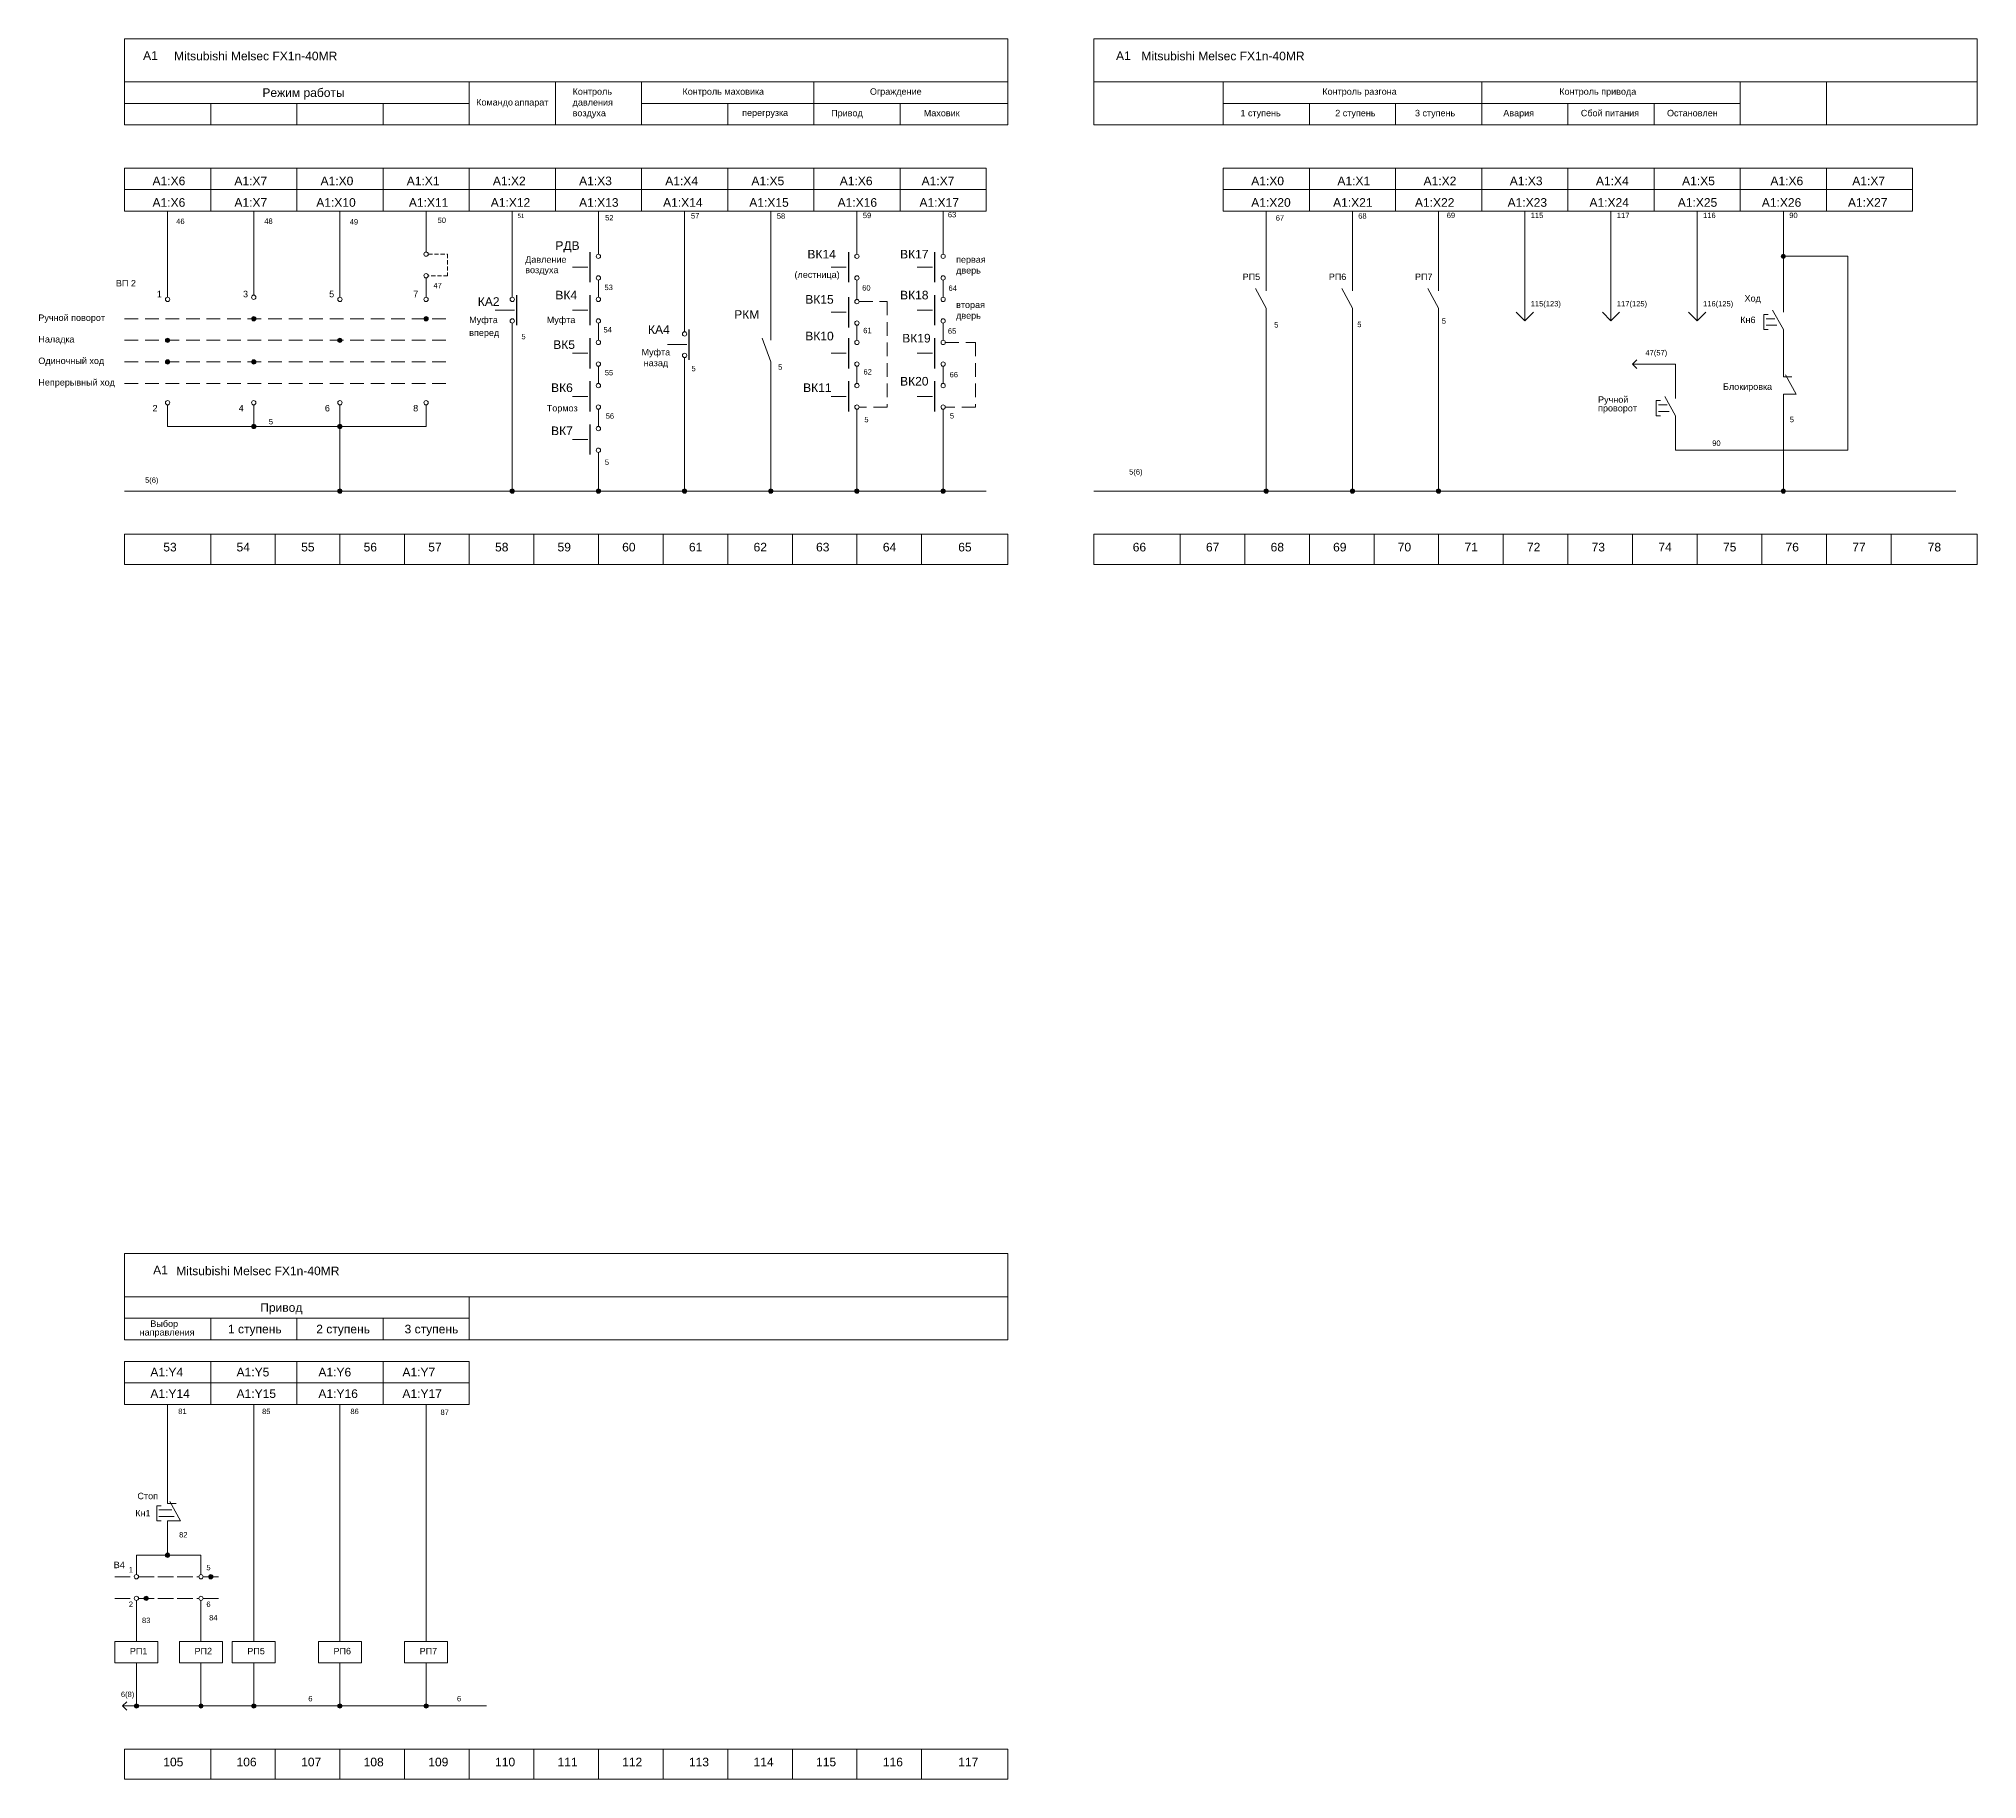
# Model space of a CAD drawing. Header units: millimetres. Extents: x 2474 to 8476, y -100 to 2402.
# Drawn here: x 3505.1 to 3955, y 646.5 to 1050.5 of the extents above; entities that cross this region are included whole.
import ezdxf

# ---------------------------------------------------------------- set-up
doc = ezdxf.new("R2010")
doc.units = ezdxf.units.MM
doc.linetypes.add('ACAD_ISO02W100', pattern=[15, 12, -3])
doc.linetypes.add('HIDDEN2', pattern=[4.7625, 3.175, -1.5875])
doc.layers.get('0').update_dxf_attribs({"lineweight": 20})
doc.styles.get("Standard").update_dxf_attribs({"font": 'arial.ttf'})

msp = doc.modelspace()

# ---------------------------------------------------------------- hatches: boundary and pattern name
h = msp.add_hatch(color=256)
h.dxf.hatch_style = 1
h.paths.add_polyline_path([(3910.5, 1000, 1), (3909.5, 1000, 1)])
h = msp.add_hatch(color=256)
h.dxf.hatch_style = 1
h.paths.add_polyline_path([(3555.5, 985.5, 1), (3554.5, 985.5, 1)])
h = msp.add_hatch(color=256)
h.dxf.hatch_style = 1
h.paths.add_polyline_path([(3595.5, 985.5, 1), (3594.5, 985.5, 1)])
h = msp.add_hatch(color=256)
h.dxf.hatch_style = 1
h.paths.add_polyline_path([(3535.5, 980.5, 1), (3534.5, 980.5, 1)])
h = msp.add_hatch(color=256)
h.dxf.hatch_style = 1
h.paths.add_polyline_path([(3575.5, 980.5, 1), (3574.5, 980.5, 1)])
h = msp.add_hatch(color=256)
h.dxf.hatch_style = 1
h.paths.add_polyline_path([(3535.5, 975.5, 1), (3534.5, 975.5, 1)])
h = msp.add_hatch(color=256)
h.dxf.hatch_style = 1
h.paths.add_polyline_path([(3555.5, 975.5, 1), (3554.5, 975.5, 1)])
h = msp.add_hatch(color=256)
h.dxf.hatch_style = 1
h.paths.add_polyline_path([(3555.5, 960.5, 1), (3554.5, 960.5, 1)])
h = msp.add_hatch(color=256)
h.dxf.hatch_style = 1
h.paths.add_polyline_path([(3575.5, 960.5, 1), (3574.5, 960.5, 1)])
h = msp.add_hatch(color=256)
h.dxf.hatch_style = 1
h.paths.add_polyline_path([(3575.5, 945.499), (3574.5, 945.501, 1)])
h.paths.add_polyline_path([(3575, 946), (3575, 945.5), (3575.5, 945.499, 0.4147967)])
h.paths.add_polyline_path([(3575, 946, 0.4136307), (3574.5, 945.501), (3575, 945.5)])
h = msp.add_hatch(color=256)
h.dxf.hatch_style = 1
h.paths.add_polyline_path([(3615.5, 945.499), (3614.5, 945.501, 1)])
h.paths.add_polyline_path([(3615, 946), (3615, 945.5), (3615.5, 945.499, 0.4147967)])
h.paths.add_polyline_path([(3615, 946, 0.4136307), (3614.5, 945.501), (3615, 945.5)])
h = msp.add_hatch(color=256)
h.dxf.hatch_style = 1
h.paths.add_polyline_path([(3635.5, 945.499), (3634.5, 945.501, 1)])
h.paths.add_polyline_path([(3635, 946), (3635, 945.5), (3635.5, 945.499, 0.4147967)])
h.paths.add_polyline_path([(3635, 946, 0.4136307), (3634.5, 945.501), (3635, 945.5)])
h = msp.add_hatch(color=256)
h.dxf.hatch_style = 1
h.paths.add_polyline_path([(3655.5, 945.499), (3654.5, 945.501, 1)])
h.paths.add_polyline_path([(3655, 946), (3655, 945.5), (3655.5, 945.499, 0.4147967)])
h.paths.add_polyline_path([(3655, 946, 0.4136307), (3654.5, 945.501), (3655, 945.5)])
h = msp.add_hatch(color=256)
h.dxf.hatch_style = 1
h.paths.add_polyline_path([(3675.5, 945.499), (3674.5, 945.501, 1)])
h.paths.add_polyline_path([(3675, 946), (3675, 945.5), (3675.5, 945.499, 0.4147967)])
h.paths.add_polyline_path([(3675, 946, 0.4136307), (3674.5, 945.501), (3675, 945.5)])
h = msp.add_hatch(color=256)
h.dxf.hatch_style = 1
h.paths.add_polyline_path([(3695.5, 945.499), (3694.5, 945.501, 1)])
h.paths.add_polyline_path([(3695, 946), (3695, 945.5), (3695.5, 945.499, 0.4147967)])
h.paths.add_polyline_path([(3695, 946, 0.4136307), (3694.5, 945.501), (3695, 945.5)])
h = msp.add_hatch(color=256)
h.dxf.hatch_style = 1
h.paths.add_polyline_path([(3715.5, 945.499), (3714.5, 945.501, 1)])
h.paths.add_polyline_path([(3715, 946), (3715, 945.5), (3715.5, 945.499, 0.4147967)])
h.paths.add_polyline_path([(3715, 946, 0.4136307), (3714.5, 945.501), (3715, 945.5)])
h = msp.add_hatch(color=256)
h.dxf.hatch_style = 1
h.paths.add_polyline_path([(3790.5, 945.499), (3789.5, 945.501, 1)])
h.paths.add_polyline_path([(3790, 946), (3790, 945.5), (3790.5, 945.499, 0.4147967)])
h.paths.add_polyline_path([(3790, 946, 0.4136307), (3789.5, 945.501), (3790, 945.5)])
h = msp.add_hatch(color=256)
h.dxf.hatch_style = 1
h.paths.add_polyline_path([(3810.5, 945.499), (3809.5, 945.501, 1)])
h.paths.add_polyline_path([(3810, 946), (3810, 945.5), (3810.5, 945.499, 0.4147967)])
h.paths.add_polyline_path([(3810, 946, 0.4136307), (3809.5, 945.501), (3810, 945.5)])
h = msp.add_hatch(color=256)
h.dxf.hatch_style = 1
h.paths.add_polyline_path([(3830.5, 945.499), (3829.5, 945.501, 1)])
h.paths.add_polyline_path([(3830, 946), (3830, 945.5), (3830.5, 945.499, 0.4147967)])
h.paths.add_polyline_path([(3830, 946, 0.4136307), (3829.5, 945.501), (3830, 945.5)])
h = msp.add_hatch(color=256)
h.dxf.hatch_style = 1
h.paths.add_polyline_path([(3910.5, 945.499), (3909.5, 945.501, 1)])
h.paths.add_polyline_path([(3910, 946), (3910, 945.5), (3910.5, 945.499, 0.4147967)])
h.paths.add_polyline_path([(3910, 946, 0.4136307), (3909.5, 945.501), (3910, 945.5)])
h = msp.add_hatch(color=256)
h.dxf.hatch_style = 1
h.paths.add_polyline_path([(3535.5, 698.501, 1), (3534.5, 698.501, 1)])
h = msp.add_hatch(color=256)
h.dxf.hatch_style = 1
h.paths.add_polyline_path([(3545.499, 693.491, 1), (3544.499, 693.491, 1)])
h = msp.add_hatch(color=256)
h.dxf.hatch_style = 1
h.paths.add_polyline_path([(3530.536, 688.491, 1), (3529.536, 688.491, 1)])
h = msp.add_hatch(color=256)
h.dxf.hatch_style = 1
h.paths.add_polyline_path([(3528.25, 663.5, 1), (3527.25, 663.5, 1)])
h = msp.add_hatch(color=256)
h.dxf.hatch_style = 1
h.paths.add_polyline_path([(3543.25, 663.5, 1), (3542.25, 663.5, 1)])
h = msp.add_hatch(color=256)
h.dxf.hatch_style = 1
h.paths.add_polyline_path([(3555.5, 663.5, 1), (3554.5, 663.5, 1)])
h = msp.add_hatch(color=256)
h.dxf.hatch_style = 1
h.paths.add_polyline_path([(3575.5, 663.5, 1), (3574.5, 663.5, 1)])
h = msp.add_hatch(color=256)
h.dxf.hatch_style = 1
h.paths.add_polyline_path([(3595.5, 663.5, 1), (3594.5, 663.5, 1)])

# ---------------------------------------------------------------- linework, layer by layer
for p, q in [((3525, 1040.5), (3730, 1040.5)), ((3605, 1040.5), (3605, 1030.5)), ((3625, 1040.5), (3625, 1030.5)), ((3645, 1040.5), (3645, 1030.5)), ((3685, 1040.5), (3685, 1030.5)), ((3750, 1040.5), (3955, 1040.5)), ((3780, 1040.5), (3780, 1030.5)), ((3840, 1040.5), (3840, 1030.5)), ((3900, 1040.5), (3900, 1030.5)), ((3920, 1030.5), (3920, 1040.5)), ((3525, 1035.5), (3605, 1035.5)), ((3545, 1035.5), (3545, 1030.5)), ((3565, 1035.5), (3565, 1030.5)), ((3585, 1035.5), (3585, 1030.5)), ((3645, 1035.5), (3730, 1035.5)), ((3665, 1035.5), (3665, 1030.5)), ((3705, 1035.5), (3705, 1030.5)), ((3780, 1035.5), (3840, 1035.5)), ((3800, 1035.5), (3800, 1030.5)), ((3820, 1035.5), (3820, 1030.5)), ((3840, 1035.5), (3900, 1035.5)), ((3860, 1035.5), (3860, 1030.5)), ((3880, 1035.5), (3880, 1030.5)), ((3525, 1015.5), (3725, 1015.5)), ((3780, 1015.5), (3940, 1015.5)), ((3535, 1010.5), (3535, 990.5)), ((3555, 1010.5), (3555, 991)), ((3575, 1010.5), (3575, 990.5)), ((3595, 1010.5), (3595, 1001)), ((3615, 1010.5), (3615, 990.5)), ((3635, 1010.5), (3635, 1000.5)), ((3655, 1010.5), (3655, 982.5)), ((3675, 1010.5), (3675, 980.5)), ((3695, 1010.5), (3695, 1000.5)), ((3715, 1010.5), (3715, 1000.5)), ((3790, 1010.5), (3790, 995)), ((3810, 1010.5), (3810, 995)), ((3830, 1010.5), (3830, 995)), ((3850, 1010.5), (3850, 985)), ((3870, 1010.5), (3870, 985)), ((3890, 1010.5), (3890, 985)), ((3910, 1010.5), (3910, 990)), ((3920, 1000), (3910, 1000)), ((3925, 1000), (3920, 1000)), ((3925, 955), (3925, 1000)), ((3595, 995), (3595, 990.5)), ((3632.5, 997.5), (3629, 997.5)), ((3635, 994.5), (3635, 990.5)), ((3692.5, 997.5), (3689, 997.5)), ((3695, 994.5), (3695, 990)), ((3712.5, 997.5), (3709, 997.5)), ((3715, 994.5), (3715, 990.5)), ((3790, 995), (3790, 992)), ((3810, 995), (3810, 992)), ((3830, 995), (3830, 992)), ((3790, 988), (3787.5, 992.5)), ((3810, 988), (3807.5, 992.5)), ((3830, 988), (3827.5, 992.5)), ((3910, 990), (3910, 987)), ((3611, 987.5), (3615.5, 987.5)), ((3632.5, 987.5), (3629, 987.5)), ((3692.5, 987), (3689, 987)), ((3712.5, 987.5), (3709, 987.5)), ((3790, 985), (3790, 988)), ((3810, 985), (3810, 988)), ((3830, 985), (3830, 988)), ((3848, 987), (3850, 985)), ((3850, 985), (3852, 987)), ((3868, 987), (3870, 985)), ((3870, 985), (3872, 987)), ((3888, 987), (3890, 985)), ((3890, 985), (3892, 987)), ((3906.5, 986.5), (3905.5, 986.5)), ((3905.5, 986.5), (3905.5, 983)), ((3908, 985.5), (3906, 985.5)), ((3910, 983), (3907.5, 987.5)), ((3615, 984.5), (3615, 945.5)), ((3635, 984.5), (3635, 980.5)), ((3675, 975.5), (3673, 981)), ((3695, 984), (3695, 980.5)), ((3715, 984.5), (3715, 980.5)), ((3790, 985), (3790, 945.5)), ((3810, 985), (3810, 945.5)), ((3830, 985), (3830, 945.5)), ((3905.5, 983), (3906.5, 983)), ((3908.5, 984), (3906, 984)), ((3910, 980), (3910, 983)), ((3632.5, 977.5), (3629, 977.5)), ((3651, 979.5), (3655.5, 979.5)), ((3655, 976.5), (3655, 945.5)), ((3692.5, 977.5), (3689, 977.5)), ((3712.5, 977.5), (3709, 977.5)), ((3910, 980), (3910, 975)), ((3635, 974.5), (3635, 970.5)), ((3675, 975.5), (3675, 971)), ((3695, 974.5), (3695, 970.5)), ((3715, 974.5), (3715, 970.5)), ((3875, 975), (3876, 976)), ((3885, 975), (3875, 975)), ((3875, 975), (3876, 974)), ((3885, 970), (3885, 975)), ((3910, 975), (3910, 972)), ((3910, 972), (3912, 972)), ((3913, 968), (3910.5, 972.5)), ((3632.5, 967.5), (3629, 967.5)), ((3675, 971), (3675, 945.5)), ((3692.5, 967.5), (3689, 967.5)), ((3712.5, 967.5), (3709, 967.5)), ((3885, 963), (3882.5, 967.5)), ((3885, 970), (3885, 967)), ((3910, 965), (3910, 968)), ((3910, 968), (3913, 968)), ((3535, 960.5), (3535, 965.5)), ((3555, 960.5), (3555, 965.5)), ((3575, 945.5), (3575, 965.5)), ((3595, 960.5), (3595, 965.5)), ((3635, 964.5), (3635, 960.5)), ((3695, 964.5), (3695, 945.5)), ((3715, 964.5), (3715, 945.5)), ((3881.5, 966.5), (3880.5, 966.5)), ((3880.5, 966.5), (3880.5, 963)), ((3880.5, 963), (3881.5, 963)), ((3883, 965.5), (3881, 965.5)), ((3883.5, 964), (3881, 964)), ((3885, 960), (3885, 963)), ((3910, 965), (3910, 945.5)), ((3535, 960.5), (3595, 960.5)), ((3885, 960), (3885, 955)), ((3632.5, 957.5), (3629, 957.5)), ((3635, 954.5), (3635, 945.5)), ((3885, 955), (3895, 955)), ((3895, 955), (3925, 955)), ((3525, 945.5), (3725, 945.5)), ((3750, 945.5), (3950, 945.5)), ((3545, 935.5), (3545, 928.5)), ((3560, 935.5), (3560, 928.5)), ((3575, 935.5), (3575, 928.5)), ((3590, 935.5), (3590, 928.5)), ((3605, 935.5), (3605, 928.5)), ((3620, 935.5), (3620, 928.5)), ((3635, 935.5), (3635, 928.5)), ((3650, 935.5), (3650, 928.5)), ((3665, 935.5), (3665, 928.5)), ((3680, 935.5), (3680, 928.5)), ((3695, 935.5), (3695, 928.5)), ((3710, 935.5), (3710, 928.5)), ((3770, 935.5), (3770, 928.5)), ((3785, 935.5), (3785, 928.5)), ((3800, 935.5), (3800, 928.5)), ((3815, 935.5), (3815, 928.5)), ((3830, 935.5), (3830, 928.5)), ((3845, 935.5), (3845, 928.5)), ((3860, 935.5), (3860, 928.5)), ((3875, 935.5), (3875, 928.5)), ((3890, 935.5), (3890, 928.5)), ((3905, 935.5), (3905, 928.5)), ((3920, 935.5), (3920, 928.5)), ((3935, 935.5), (3935, 928.5)), ((3525, 758.5), (3730, 758.5)), ((3605, 758.5), (3605, 748.5)), ((3525, 753.5), (3605, 753.5)), ((3545, 753.5), (3545, 748.5)), ((3565, 753.5), (3565, 748.5)), ((3585, 753.5), (3585, 748.5)), ((3525, 738.5), (3545, 738.5)), ((3545, 738.5), (3565, 738.5)), ((3565, 738.5), (3585, 738.5)), ((3585, 738.5), (3605, 738.5)), ((3535, 713.5), (3535, 733.5)), ((3555, 733.5), (3555, 678.5)), ((3575, 733.5), (3575, 678.5)), ((3595, 733.5), (3595, 678.5)), ((3535, 713.5), (3535, 710.5)), ((3538, 706.5), (3535.5, 711)), ((3533.5, 710), (3532.5, 710)), ((3532.5, 710), (3532.5, 706.5)), ((3532.5, 706.5), (3533.5, 706.5)), ((3536, 709), (3533, 709)), ((3536.5, 707.5), (3533, 707.5)), ((3535, 710.5), (3537, 710.5)), ((3535, 703.5), (3535, 706.5)), ((3535, 706.5), (3538, 706.5)), ((3535, 703.5), (3535, 698.501)), ((3527.75, 698.523), (3527.75, 693.991)), ((3527.75, 698.523), (3542.75, 698.477)), ((3542.75, 698.477), (3542.75, 693.991)), ((3527.75, 687.991), (3527.75, 678.5)), ((3542.75, 687.991), (3542.75, 678.5)), ((3527.75, 673.5), (3527.75, 663.5)), ((3542.75, 673.5), (3542.75, 663.5)), ((3555, 673.5), (3555, 663.5)), ((3575, 673.5), (3575, 663.5)), ((3595, 673.5), (3595, 663.5)), ((3525.5, 664.5), (3524.5, 663.5)), ((3524.5, 663.5), (3609, 663.5)), ((3524.5, 663.5), (3525.5, 662.5)), ((3545, 653.5), (3545, 646.5)), ((3560, 653.5), (3560, 646.5)), ((3575, 653.5), (3575, 646.5)), ((3590, 653.5), (3590, 646.5)), ((3605, 653.5), (3605, 646.5)), ((3620, 653.5), (3620, 646.5)), ((3635, 653.5), (3635, 646.5)), ((3650, 653.5), (3650, 646.5)), ((3665, 653.5), (3665, 646.5)), ((3680, 653.5), (3680, 646.5)), ((3695, 653.5), (3695, 646.5)), ((3710, 653.5), (3710, 646.5))]:
    msp.add_line(p, q)
at = {"linetype": 'HIDDEN2', "ltscale": 0.3}
for p, q in [((3595.5, 1000.5), (3600, 1000.5)), ((3600, 1000.5), (3600, 995.5)), ((3600, 995.5), (3595.5, 995.5))]:
    msp.add_line(p, q, dxfattribs=at)
at = {"lineweight": 30}
for p, q in [((3633, 1001), (3633, 994)), ((3693, 1001), (3693, 994)), ((3713, 1001), (3713, 994)), ((3616, 991), (3616, 984)), ((3633, 991), (3633, 984)), ((3693, 990.5), (3693, 983.5)), ((3713, 991), (3713, 984)), ((3633, 981), (3633, 974)), ((3656, 983), (3656, 976)), ((3693, 981), (3693, 974)), ((3713, 981), (3713, 974)), ((3633, 971), (3633, 964)), ((3693, 971), (3693, 964)), ((3713, 971), (3713, 964)), ((3633, 961), (3633, 954))]:
    msp.add_line(p, q, dxfattribs=at)
at = {"linetype": 'HIDDEN2'}
for p, q in [((3525, 985.5), (3600, 985.5)), ((3695.5, 989.5), (3702, 989.5)), ((3702, 989.5), (3702, 965)), ((3525, 980.5), (3600, 980.5)), ((3715.5, 980), (3722.5, 980)), ((3722.5, 980), (3722.5, 965)), ((3525, 975.5), (3600, 975.5)), ((3525, 970.5), (3600, 970.5)), ((3702, 965), (3695.5, 965)), ((3722.5, 965), (3715.5, 965))]:
    msp.add_line(p, q, dxfattribs=at)
at = {"linetype": 'ACAD_ISO02W100', "ltscale": 0.3}
for p, q in [((3522.75, 693.491), (3527.25, 693.491)), ((3528.25, 693.491), (3542.25, 693.491)), ((3543.25, 693.491), (3547.25, 693.491)), ((3522.75, 688.491), (3527.25, 688.491)), ((3528.25, 688.491), (3542.25, 688.491)), ((3543.25, 688.491), (3547.25, 688.491))]:
    msp.add_line(p, q, dxfattribs=at)
for points in [[(3730, 1030.5), (3525, 1030.5), (3525, 1050.5), (3730, 1050.5)], [(3955, 1030.5), (3750, 1030.5), (3750, 1050.5), (3955, 1050.5)], [(3525, 1020.5), (3545, 1020.5), (3545, 1010.5), (3525, 1010.5)], [(3545, 1020.5), (3565, 1020.5), (3565, 1010.5), (3545, 1010.5)], [(3565, 1020.5), (3585, 1020.5), (3585, 1010.5), (3565, 1010.5)], [(3585, 1020.5), (3605, 1020.5), (3605, 1010.5), (3585, 1010.5)], [(3605, 1020.5), (3625, 1020.5), (3625, 1010.5), (3605, 1010.5)], [(3625, 1020.5), (3645, 1020.5), (3645, 1010.5), (3625, 1010.5)], [(3645, 1020.5), (3665, 1020.5), (3665, 1010.5), (3645, 1010.5)], [(3665, 1020.5), (3685, 1020.5), (3685, 1010.5), (3665, 1010.5)], [(3685, 1020.5), (3705, 1020.5), (3705, 1010.5), (3685, 1010.5)], [(3705, 1020.5), (3725, 1020.5), (3725, 1010.5), (3705, 1010.5)], [(3780, 1020.5), (3800, 1020.5), (3800, 1010.5), (3780, 1010.5)], [(3800, 1020.5), (3820, 1020.5), (3820, 1010.5), (3800, 1010.5)], [(3820, 1020.5), (3840, 1020.5), (3840, 1010.5), (3820, 1010.5)], [(3840, 1020.5), (3860, 1020.5), (3860, 1010.5), (3840, 1010.5)], [(3860, 1020.5), (3880, 1020.5), (3880, 1010.5), (3860, 1010.5)], [(3880, 1020.5), (3900, 1020.5), (3900, 1010.5), (3880, 1010.5)], [(3900, 1020.5), (3920, 1020.5), (3920, 1010.5), (3900, 1010.5)], [(3920, 1020.5), (3940, 1020.5), (3940, 1010.5), (3920, 1010.5)], [(3730, 928.5), (3525, 928.5), (3525, 935.5), (3730, 935.5)], [(3955, 928.5), (3750, 928.5), (3750, 935.5), (3955, 935.5)], [(3730, 748.5), (3525, 748.5), (3525, 768.5), (3730, 768.5)], [(3525, 743.5), (3545, 743.5), (3545, 733.5), (3525, 733.5)], [(3545, 743.5), (3565, 743.5), (3565, 733.5), (3545, 733.5)], [(3565, 743.5), (3585, 743.5), (3585, 733.5), (3565, 733.5)], [(3585, 743.5), (3605, 743.5), (3605, 733.5), (3585, 733.5)], [(3522.75, 678.5), (3532.75, 678.5), (3532.75, 673.5), (3522.75, 673.5)], [(3537.75, 678.5), (3547.75, 678.5), (3547.75, 673.5), (3537.75, 673.5)], [(3550, 678.5), (3560, 678.5), (3560, 673.5), (3550, 673.5)], [(3570, 678.5), (3580, 678.5), (3580, 673.5), (3570, 673.5)], [(3590, 678.5), (3600, 678.5), (3600, 673.5), (3590, 673.5)], [(3730, 646.5), (3525, 646.5), (3525, 653.5), (3730, 653.5)]]:
    msp.add_lwpolyline(points, close=True)
for centre in [(3595, 1000.5), (3635, 1000), (3695, 1000), (3715, 1000), (3910, 1000), (3595, 995.5), (3635, 995), (3695, 995), (3715, 995), (3535, 990), (3555, 990.5), (3575, 990), (3595, 990), (3615, 990), (3635, 990), (3695, 989.5), (3715, 990), (3555, 985.5), (3595, 985.5), (3615, 985), (3635, 985), (3715, 985), (3535, 980.5), (3575, 980.5), (3655, 982), (3695, 984.5), (3635, 980), (3655, 977), (3695, 980), (3715, 980), (3535, 975.5), (3555, 975.5), (3635, 975), (3695, 975), (3715, 975), (3635, 970), (3695, 970), (3715, 970), (3535, 966), (3555, 966), (3575, 966), (3595, 966), (3635, 965), (3695, 965), (3715, 965), (3555, 960.5), (3575, 960.5), (3635, 960), (3635, 955), (3575, 945.5), (3615, 945.5), (3635, 945.5), (3655, 945.5), (3675, 945.5), (3695, 945.5), (3715, 945.5), (3790, 945.5), (3810, 945.5), (3830, 945.5), (3910, 945.5), (3535, 698.501), (3527.75, 693.491), (3542.75, 693.491), (3544.999, 693.491), (3527.75, 688.491), (3530.036, 688.491), (3542.75, 688.491), (3527.75, 663.5), (3542.75, 663.5), (3555, 663.5), (3575, 663.5), (3595, 663.5)]:
    msp.add_circle(centre, 0.5)

# ---------------------------------------------------------------- texts
for s, height, p in [('А1', 2, (3529.317, 1045.595)), ('Mitsubishi Melsec FX1n-40MR', 2, (3536.5, 1045.5)), ('А1', 2, (3755.126, 1045.554)), ('Mitsubishi Melsec FX1n-40MR', 2, (3761, 1045.5)), ('Режим работы', 2, (3557, 1037)), ('Командо', 1.5, (3606.619, 1035.011)), ('аппарат', 1.5, (3615.5, 1035)), ('давления', 1.5, (3629, 1035)), ('Контроль', 1.5, (3629, 1037.5)), ('Контроль маховика', 1.5, (3654.5, 1037.5)), ('Ограждение', 1.5, (3698, 1037.5)), ('Контроль разгона', 1.5, (3803, 1037.5)), ('Контроль привода', 1.5, (3858, 1037.5)), ('воздуха', 1.5, (3629, 1032.5)), ('перегрузка', 1.5, (3668.348, 1032.575)), ('Привод', 1.5, (3689, 1032.5)), ('Маховик', 1.5, (3710.5, 1032.5)), ('1 ступень', 1.5, (3784, 1032.5)), ('2 ступень', 1.5, (3806, 1032.5)), ('3 ступень', 1.5, (3824.5, 1032.5)), ('Авария', 1.5, (3845, 1032.5)), ('Сбой питания', 1.5, (3863, 1032.5)), ('Остановлен', 1.5, (3883, 1032.5)), ('A1:X6', 2, (3531.5, 1016.5)), ('A1:X7', 2, (3550.5, 1016.5)), ('A1:X0', 2, (3570.5, 1016.5)), ('A1:X1', 2, (3590.5, 1016.5)), ('A1:X2', 2, (3610.5, 1016.5)), ('A1:X3', 2, (3630.5, 1016.5)), ('A1:X4', 2, (3650.5, 1016.5)), ('A1:X5', 2, (3670.5, 1016.5)), ('A1:X6', 2, (3691, 1016.5)), ('A1:X7', 2, (3710, 1016.5)), ('A1:X0', 2, (3786.5, 1016.5)), ('A1:X1', 2, (3806.5, 1016.5)), ('A1:X2', 2, (3826.5, 1016.5)), ('A1:X3', 2, (3846.5, 1016.5)), ('A1:X4', 2, (3866.5, 1016.5)), ('A1:X5', 2, (3886.5, 1016.5)), ('A1:X6', 2, (3907, 1016.5)), ('A1:X7', 2, (3926, 1016.5)), ('A1:X6', 2, (3531.5, 1011.5)), ('A1:X7', 2, (3550.5, 1011.5)), ('A1:X10', 2, (3569.5, 1011.5)), ('A1:X11', 2, (3591, 1011.5)), ('A1:X12', 2, (3610, 1011.5)), ('A1:X13', 2, (3630.5, 1011.5)), ('A1:X14', 2, (3650, 1011.5)), ('A1:X15', 2, (3670, 1011.5)), ('A1:X16', 2, (3690.5, 1011.5)), ('A1:X17', 2, (3709.5, 1011.5)), ('A1:X20', 2, (3786.5, 1011.5)), ('A1:X21', 2, (3805.5, 1011.5)), ('A1:X22', 2, (3824.5, 1011.5)), ('A1:X23', 2, (3846, 1011.5)), ('A1:X24', 2, (3865, 1011.5)), ('A1:X25', 2, (3885.5, 1011.5)), ('A1:X26', 2, (3905, 1011.5)), ('A1:X27', 2, (3925, 1011.5)), ('46', 1.25, (3537, 1007.5)), ('48', 1.25, (3557.441, 1007.539)), ('49', 1.25, (3577.275, 1007.387)), ('50', 1.25, (3597.672, 1007.738)), ('51', 1, (3616.227, 1008.883)), ('52', 1.25, (3636.554, 1008.339)), ('57', 1.25, (3656.468, 1008.787)), ('58', 1.25, (3676.397, 1008.729)), ('59', 1.25, (3696.371, 1008.867)), ('63', 1.25, (3716.091, 1009.05)), ('67', 1.25, (3792.195, 1008.299)), ('68', 1.25, (3811.333, 1008.747)), ('69', 1.25, (3831.876, 1008.878)), ('115', 1.25, (3851.376, 1008.878)), ('117', 1.25, (3871.376, 1008.878)), ('116', 1.25, (3891.376, 1008.878)), ('90', 1.25, (3911.376, 1008.878)), ('РДВ', 2, (3625, 1001.5)), ('Давление ', 1.5, (3618, 998.5)), ('ВК14', 2, (3683.5, 999.5)), ('ВК17', 2, (3705, 999.5)), ('первая', 1.5, (3718, 998.5)), ('ВП 2', 1.5, (3523, 993)), ('воздуха', 1.5, (3618, 996.09)), ('(лестница)', 1.5, (3680.5, 995)), ('дверь', 1.5, (3718, 996)), ('РП5', 1.5, (3784.5, 994.5)), ('РП6', 1.5, (3804.5, 994.5)), ('РП7', 1.5, (3824.5, 994.5)), ('1', 1.5, (3532.5, 990.5)), ('3', 1.5, (3552.5, 990.5)), ('5', 1.5, (3572.5, 990.5)), ('7', 1.5, (3592, 990.5)), ('47', 1.25, (3596.7, 992.587)), ('КА2', 2, (3607, 988.5)), ('ВК4', 2, (3625, 990)), ('53', 1.25, (3636.4, 992.161)), ('ВК15', 2, (3683, 989)), ('60', 1.25, (3696.205, 992.042)), ('ВК18', 2, (3705, 990)), ('64', 1.25, (3716.251, 991.978)), ('Ход', 1.5, (3901, 989.5)), ('Ручной поворот', 1.5, (3505, 985)), ('Муфта', 1.5, (3605, 984.5)), ('Муфта', 1.5, (3623, 984.5)), ('РКМ', 2, (3666.5, 985.5)), ('дверь', 1.5, (3718, 985.5)), ('вторая', 1.5, (3718, 988)), ('5', 1.25, (3830.725, 984.364)), ('115(123)', 1.25, (3851.376, 988.378)), ('117(125)', 1.25, (3871.376, 988.378)), ('116(125)', 1.25, (3891.376, 988.378)), ('Кн6', 1.5, (3900, 984.5)), ('Наладка', 1.5, (3505, 980)), ('вперед', 1.5, (3605, 981.5)), ('5', 1.25, (3617.114, 980.744)), ('54', 1.25, (3636.158, 982.324)), ('КА4', 2, (3646.5, 982)), ('ВК10', 2, (3683, 980.5)), ('61', 1.25, (3696.458, 982.152)), ('ВК19', 2, (3705.5, 980)), ('65', 1.25, (3716.101, 982.027)), ('5', 1.25, (3791.839, 983.468)), ('5', 1.25, (3811.121, 983.561)), ('Одиночный ход', 1.5, (3505, 975)), ('ВК5', 2, (3624.5, 978.5)), ('Муфта', 1.5, (3645, 977)), ('47(57)', 1.25, (3878, 977)), ('55', 1.25, (3636.467, 972.382)), ('назад', 1.5, (3645.5, 974.5)), ('5', 1.25, (3656.596, 973.329)), ('5', 1.25, (3676.688, 973.667)), ('62', 1.25, (3696.499, 972.559)), ('ВК20', 2, (3705, 970)), ('66', 1.25, (3716.503, 971.919)), ('Непрерывный ход', 1.5, (3505, 970)), ('ВК6', 2, (3624, 968.5)), ('ВК11', 2, (3682.5, 968.5)), ('Ручной', 1.5, (3867, 966)), ('Блокировка', 1.5, (3896, 969)), ('2', 1.5, (3531.5, 964)), ('4', 1.5, (3551.5, 964)), ('6', 1.5, (3571.5, 964)), ('8', 1.5, (3592, 964)), ('Тормоз', 1.5, (3623, 964)), ('56', 1.25, (3636.683, 962.302)), ('5', 1.25, (3716.568, 962.364)), ('проворот', 1.5, (3867, 964)), ('5', 1.25, (3558.5, 961)), ('ВК7', 2, (3624, 958.5)), ('5', 1.25, (3696.71, 961.482)), ('5', 1.25, (3911.5, 961.5)), ('90', 1.25, (3893.5, 956)), ('5', 1.25, (3636.473, 951.58)), ('5(6)', 1.25, (3758.167, 949.344)), ('5(6)', 1.25, (3529.771, 947.421)), ('53', 2, (3534, 931.5)), ('54', 2, (3551, 931.5)), ('55', 2, (3566, 931.5)), ('56', 2, (3580.5, 931.5)), ('57', 2, (3595.5, 931.5)), ('58', 2, (3611, 931.5)), ('59', 2, (3625.5, 931.5)), ('60', 2, (3640.5, 931.5)), ('61', 2, (3656, 931.5)), ('62', 2, (3671, 931.5)), ('63', 2, (3685.5, 931.5)), ('64', 2, (3701, 931.5)), ('65', 2, (3718.5, 931.5)), ('66', 2, (3759, 931.5)), ('67', 2, (3776, 931.5)), ('68', 2, (3791, 931.5)), ('69', 2, (3805.5, 931.5)), ('70', 2, (3820.5, 931.5)), ('71', 2, (3836, 931.5)), ('72', 2, (3850.5, 931.5)), ('73', 2, (3865.5, 931.5)), ('74', 2, (3881, 931.5)), ('75', 2, (3896, 931.5)), ('76', 2, (3910.5, 931.5)), ('77', 2, (3926, 931.5)), ('78', 2, (3943.5, 931.5)), ('А1', 2, (3531.647, 763.699)), ('Mitsubishi Melsec FX1n-40MR', 2, (3537, 763.5)), ('Привод', 2, (3556.5, 755)), ('Выбор ', 1.5, (3531, 751.5)), ('1 ступень', 2, (3549, 750)), ('2 ступень', 2, (3569.5, 750)), ('3 ступень', 2, (3590, 750)), ('направления', 1.5, (3528.5, 749.5)), ('A1:Y4', 2, (3531, 740)), ('A1:Y5', 2, (3551, 740)), ('A1:Y6', 2, (3570, 740)), ('A1:Y7', 2, (3589.5, 740)), ('A1:Y14', 2, (3531, 735)), ('A1:Y15', 2, (3551, 735)), ('A1:Y16', 2, (3570, 735)), ('A1:Y17', 2, (3589.5, 735)), ('81', 1.25, (3537.465, 731.274)), ('85', 1.25, (3556.934, 731.26)), ('86', 1.25, (3577.429, 731.26)), ('87', 1.25, (3598.333, 731.055)), ('Стоп', 1.5, (3528, 711.5)), ('Кн1', 1.5, (3527.5, 707.5)), ('82', 1.25, (3537.67, 702.621)), ('В4', 1.5, (3522.5, 695.491)), ('1', 1.25, (3526, 694.5)), ('5', 1.25, (3544, 695)), ('2', 1.25, (3526, 686.5)), ('83', 1.25, (3529.062, 682.756)), ('6', 1.25, (3544, 686.5)), ('84', 1.25, (3544.638, 683.37)), ('РП1', 1.5, (3526.25, 675.5)), ('РП2', 1.5, (3541.25, 675.5)), ('РП5', 1.5, (3553.5, 675.5)), ('РП6', 1.5, (3573.5, 675.5)), ('РП7', 1.5, (3593.5, 675.5)), ('6(8)', 1.25, (3524.165, 665.582)), ('6', 1.25, (3567.665, 664.582)), ('6', 1.25, (3602.165, 664.582)), ('105', 2, (3534, 649.5)), ('106', 2, (3551, 649.5)), ('107', 2, (3566, 649.5)), ('108', 2, (3580.5, 649.5)), ('109', 2, (3595.5, 649.5)), ('110', 2, (3611, 649.5)), ('111', 2, (3625.5, 649.5)), ('112', 2, (3640.5, 649.5)), ('113', 2, (3656, 649.5)), ('114', 2, (3671, 649.5)), ('115', 2, (3685.5, 649.5)), ('116', 2, (3701, 649.5)), ('117', 2, (3718.5, 649.5))]:
    msp.add_text(s, height=height).set_placement(p)

doc.saveas('drawing.dxf')
